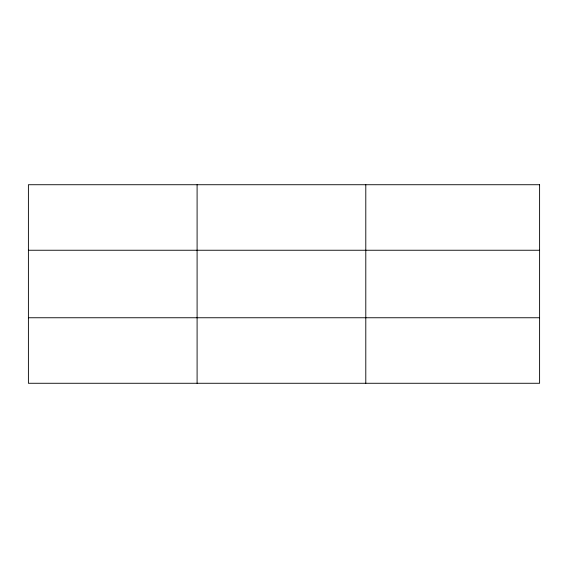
<?xml version="1.0" encoding="UTF-8"?>
<svg xmlns="http://www.w3.org/2000/svg" width="568" height="568" viewBox="0 0 568 568"><rect width="100%" height="100%" fill="white"/><g stroke="black" fill="none" stroke-linecap="round" stroke-linejoin="round"><path stroke-width="0.85" d="M197.096 383.272L197.096 184.728M365.792 383.272L365.792 184.728M28.4 250.247L539.6 250.247M28.4 317.753L539.6 317.753M539.6 184.728L539.6 383.272L28.4 383.272L28.4 184.728L539.6 184.728"/></g></svg>
